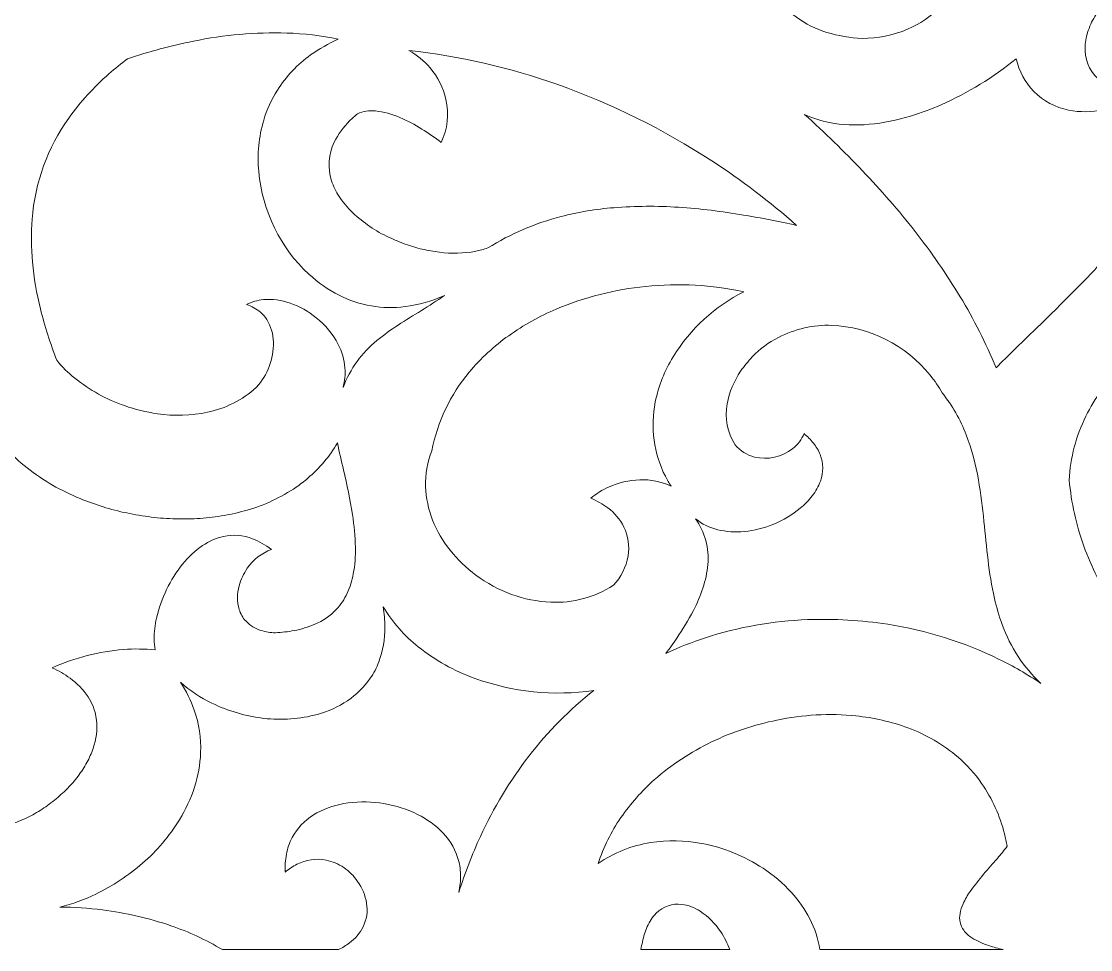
# Model space of a CAD drawing. Header units: millimetres. Extents: x -1200 to 1200, y -590 to 590.
# Drawn here: x -14 to 554, y -590 to -97 of the extents above; entities that cross this region are included whole.
import ezdxf

# ---------------------------------------------------------------- set-up
doc = ezdxf.new("R2010")
doc.units = ezdxf.units.MM
doc.header["$MEASUREMENT"] = 0
doc.layers.add('Layer 1', color=7, linetype='Continuous')

msp = doc.modelspace()

# ---------------------------------------------------------------- linework, layer by layer
at = {"layer": 'Layer 1', "color": 250, "lineweight": 20}
for points, knots in [([(414.0889, -102.3443), (402.4146, -98.8182), (392.1834, -91.2871), (385.0212, -80.954), (381.7243, -76.1969), (379.0723, -70.9772), (377.143, -65.4487), (375.1406, -59.7106), (373.7137, -53.766), (372.8863, -47.7147), (372.0215, -41.3893), (371.7282, -34.9906), (372.0104, -28.6069), (372.598, -15.3147), (375.1037, -2.1904), (379.4389, 10.3077), (382.0851, 18.6308), (385.7048, 26.5765), (390.2123, 33.9582), (392.8823, 38.3308), (395.8245, 42.5127), (399.0187, 46.4758), (404.4563, 53.2222), (410.8979, 58.9971), (418.0889, 63.5728), (421.8713, 65.9796), (425.9132, 67.904), (430.1273, 69.3047), (439.0599, 72.3157), (448.5922, 72.7942), (457.7565, 70.6941), (462.1304, 69.4286), (466.2865, 67.4374), (470.0668, 64.7965), (480.1895, 57.7265), (487.3978, 46.8705), (490.2377, 34.4295), (491.3393, 29.6023), (491.4688, 24.5834), (490.618, 19.7001), (489.3929, 12.6627), (485.0027, 6.6828), (478.8478, 3.6589), (476.6856, 2.5971), (474.3959, 1.8497), (472.0425, 1.4376), (469.2584, 0.9499), (466.4335, 0.7632), (463.6134, 0.8807), (460.2098, 1.0226), (456.8238, 1.4756), (453.4946, 2.2344), (449.4733, 3.1513), (445.5078, 4.3235), (441.6207, 5.7446), (440.1796, 3.7332), (439.0108, 1.521), (438.1478, -0.8295), (436.7356, -4.6756), (436.4763, -8.883), (437.4059, -12.8889), (438.1167, -15.9529), (439.3499, -18.8544), (441.0464, -21.4536), (442.6648, -23.9326), (444.567, -26.1914), (446.7107, -28.1795), (454.8315, -35.7093), (465.2523, -39.8953), (476.0698, -39.9675), (479.4773, -39.9905), (482.8661, -39.4483), (486.1134, -38.3604), (487.404, -42.7439), (488.209, -47.2711), (488.5123, -51.8494), (488.8164, -56.4397), (488.447, -61.0532), (487.4174, -65.5249), (485.3499, -74.506), (480.8305, -82.6575), (474.4227, -88.9688), (469.3407, -93.9736), (463.4224, -97.9472), (456.9704, -100.687), (449.2888, -103.949), (441.0731, -105.598), (432.7911, -105.541), (426.4594, -105.2581), (420.1806, -104.1848), (414.0889, -102.3443)], [0, 0, 0, 0, 0.03333333, 0.03333333, 0.03333333, 0.06666667, 0.06666667, 0.06666667, 0.1, 0.1, 0.1, 0.13333333, 0.13333333, 0.13333333, 0.16666667, 0.16666667, 0.16666667, 0.2, 0.2, 0.2, 0.23333333, 0.23333333, 0.23333333, 0.26666667, 0.26666667, 0.26666667, 0.3, 0.3, 0.3, 0.33333333, 0.33333333, 0.33333333, 0.36666667, 0.36666667, 0.36666667, 0.4, 0.4, 0.4, 0.43333333, 0.43333333, 0.43333333, 0.46666667, 0.46666667, 0.46666667, 0.5, 0.5, 0.5, 0.53333333, 0.53333333, 0.53333333, 0.56666667, 0.56666667, 0.56666667, 0.6, 0.6, 0.6, 0.63333333, 0.63333333, 0.63333333, 0.66666667, 0.66666667, 0.66666667, 0.7, 0.7, 0.7, 0.73333333, 0.73333333, 0.73333333, 0.76666667, 0.76666667, 0.76666667, 0.8, 0.8, 0.8, 0.83333333, 0.83333333, 0.83333333, 0.86666667, 0.86666667, 0.86666667, 0.9, 0.9, 0.9, 0.93333333, 0.93333333, 0.93333333, 0.96666667, 0.96666667, 0.96666667, 1, 1, 1, 1]), ([(433.0469, -175.9253), (423.1263, -165.5722), (412.86, -155.5951), (402.2658, -146.0114), (406.4802, -147.9721), (410.8988, -149.4008), (415.4316, -150.2682), (422.4312, -151.6077), (429.5703, -151.9292), (436.6529, -151.2232), (444.0987, -150.4811), (451.4617, -149.0132), (458.65, -146.8374), (464.1755, -145.1649), (469.602, -143.1504), (474.9022, -140.8037), (489.1589, -134.4917), (502.5803, -126.2713), (514.8403, -116.3407), (516.2734, -122.97), (519.5066, -129.0128), (524.1492, -133.7351), (529.2759, -138.8577), (535.6922, -142.3136), (542.6361, -143.6897), (554.8751, -146.1143), (567.515, -143.1926), (577.6619, -135.5858), (574.1083, -134.9764), (570.6195, -134.0021), (567.2461, -132.677), (563.8507, -131.3434), (560.7259, -129.3407), (558.0398, -126.7779), (553.5142, -122.4606), (551.0962, -116.2039), (551.4679, -109.7836), (551.6357, -106.8893), (552.1984, -104.0349), (553.1378, -101.3095), (554.1564, -98.3544), (555.5341, -95.5501), (557.2356, -92.9676), (562.572, -84.8666), (570.2042, -78.7445), (579.0348, -75.4768), (583.2651, -73.9117), (587.7153, -73.1029), (592.1989, -73.0842), (602.396, -72.0668), (612.429, -76.3693), (619.0605, -84.5938), (622.6436, -89.0395), (625.1757, -94.3199), (626.4475, -99.9962), (625.7744, -109.142), (624.1934, -118.1899), (621.7311, -126.9888), (619.2708, -135.7801), (616.089, -144.3308), (612.2229, -152.5414), (608.3105, -160.8512), (603.8381, -168.8563), (598.8413, -176.4936), (593.7217, -184.3189), (588.2483, -191.8816), (582.441, -199.1544), (576.5125, -206.5793), (570.3256, -213.7718), (563.8937, -220.716), (557.4028, -227.7238), (550.7938, -234.6097), (544.0704, -241.3697), (537.3904, -248.0864), (530.647, -254.733), (523.8415, -261.3084), (517.2032, -267.7223), (510.6154, -274.194), (504.079, -280.7229), (498.6772, -267.5973), (492.2892, -254.9495), (484.9737, -242.8968), (477.6633, -230.8527), (469.673, -219.2839), (461.0439, -208.2508), (452.2336, -196.9858), (442.8899, -186.1976), (433.0469, -175.9253)], [0, 0, 0, 0, 0.03448276, 0.03448276, 0.03448276, 0.06896552, 0.06896552, 0.06896552, 0.10344828, 0.10344828, 0.10344828, 0.13793103, 0.13793103, 0.13793103, 0.17241379, 0.17241379, 0.17241379, 0.20689655, 0.20689655, 0.20689655, 0.24137931, 0.24137931, 0.24137931, 0.27586207, 0.27586207, 0.27586207, 0.31034483, 0.31034483, 0.31034483, 0.34482759, 0.34482759, 0.34482759, 0.37931034, 0.37931034, 0.37931034, 0.4137931, 0.4137931, 0.4137931, 0.44827586, 0.44827586, 0.44827586, 0.48275862, 0.48275862, 0.48275862, 0.51724138, 0.51724138, 0.51724138, 0.55172414, 0.55172414, 0.55172414, 0.5862069, 0.5862069, 0.5862069, 0.62068966, 0.62068966, 0.62068966, 0.65517241, 0.65517241, 0.65517241, 0.68965517, 0.68965517, 0.68965517, 0.72413793, 0.72413793, 0.72413793, 0.75862069, 0.75862069, 0.75862069, 0.79310345, 0.79310345, 0.79310345, 0.82758621, 0.82758621, 0.82758621, 0.86206897, 0.86206897, 0.86206897, 0.89655172, 0.89655172, 0.89655172, 0.93103448, 0.93103448, 0.93103448, 0.96551724, 0.96551724, 0.96551724, 1, 1, 1, 1]), ([(32.1157, -124.4289), (35.3378, -121.6116), (38.6522, -118.9141), (42.0534, -116.3407), (53.5674, -112.5334), (65.2753, -109.4154), (77.1235, -107.0008), (93.4618, -103.6711), (110.0921, -102.2247), (126.7275, -102.6857), (135.9347, -102.9409), (145.1031, -104.0215), (154.1364, -105.9159), (149.0053, -108.2372), (144.094, -111.0662), (139.4701, -114.3647), (132.4774, -119.3532), (126.46, -125.7165), (121.7522, -133.103), (118.61, -138.0325), (116.1652, -143.4193), (114.4961, -149.0909), (111.9051, -157.8966), (111.0079, -167.1619), (111.8596, -176.3371), (113.8196, -197.4386), (123.3568, -216.9713), (138.5188, -230.9128), (143.3913, -235.3942), (148.8175, -239.1628), (154.6476, -242.1141), (165.5405, -247.6278), (177.7143, -249.7296), (189.7074, -248.1635), (196.9013, -247.2244), (203.9373, -245.2312), (210.6081, -242.2423), (206.6049, -245.0461), (202.521, -247.7195), (198.3618, -250.2587), (194.2035, -252.7973), (190.0732, -255.3868), (185.972, -258.0264), (182.096, -260.5209), (178.3497, -263.2331), (174.7498, -266.151), (166.7363, -272.6467), (160.5052, -281.2771), (156.7051, -291.1487), (157.6391, -287.7645), (157.9762, -284.2274), (157.6985, -280.7152), (157.3531, -276.3451), (156.1347, -272.0993), (154.1236, -268.2599), (151.2199, -262.7159), (147.2464, -257.8713), (142.4604, -254.0414), (138.2606, -250.6806), (133.5692, -248.06), (128.5719, -246.2843), (124.0082, -244.6626), (119.1765, -244.0381), (114.3762, -244.4503), (111.2466, -244.7191), (108.1905, -245.5986), (105.3659, -247.0438), (108.0393, -247.9238), (110.5372, -249.3096), (112.7388, -251.1338), (114.0506, -252.221), (115.1872, -253.5232), (116.1059, -254.9913), (118.3498, -258.577), (119.5833, -262.7568), (119.666, -267.0509), (119.8386, -275.9809), (116.5933, -284.6011), (110.6614, -290.9824), (110.6614, -290.9824), (110.5034, -291.1487), (110.5034, -291.1487), (106.8427, -294.4916), (102.7702, -297.2962), (98.395, -299.4879), (94.0236, -301.6778), (89.4155, -303.2959), (84.6712, -304.3071), (75.8628, -306.1846), (66.8176, -306.4628), (57.9203, -305.1305), (51.9743, -304.2402), (46.1158, -302.7972), (40.4113, -300.8183), (30.8862, -297.514), (21.9556, -292.5567), (13.9822, -286.149), (10.4986, -283.3493), (7.2913, -280.1888), (4.4074, -276.7136), (0.9957, -267.7987), (-1.8922, -258.6723), (-4.241, -249.384), (-6.3092, -241.2034), (-7.7362, -232.859), (-8.5079, -224.4324), (-9.1995, -216.8779), (-9.256, -209.2751), (-8.6767, -201.7102), (-7.1834, -182.1964), (-0.4339, -163.5484), (10.7798, -147.938), (17.0115, -139.2636), (24.1698, -131.3766), (32.1157, -124.4289)], [0, 0, 0, 0, 0.02631579, 0.02631579, 0.02631579, 0.05263158, 0.05263158, 0.05263158, 0.07894737, 0.07894737, 0.07894737, 0.10526316, 0.10526316, 0.10526316, 0.13157895, 0.13157895, 0.13157895, 0.15789474, 0.15789474, 0.15789474, 0.18421053, 0.18421053, 0.18421053, 0.21052632, 0.21052632, 0.21052632, 0.23684211, 0.23684211, 0.23684211, 0.26315789, 0.26315789, 0.26315789, 0.28947368, 0.28947368, 0.28947368, 0.31578947, 0.31578947, 0.31578947, 0.34210526, 0.34210526, 0.34210526, 0.36842105, 0.36842105, 0.36842105, 0.39473684, 0.39473684, 0.39473684, 0.42105263, 0.42105263, 0.42105263, 0.44736842, 0.44736842, 0.44736842, 0.47368421, 0.47368421, 0.47368421, 0.5, 0.5, 0.5, 0.52631579, 0.52631579, 0.52631579, 0.55263158, 0.55263158, 0.55263158, 0.57894737, 0.57894737, 0.57894737, 0.60526316, 0.60526316, 0.60526316, 0.63157895, 0.63157895, 0.63157895, 0.65789474, 0.65789474, 0.65789474, 0.68421053, 0.68421053, 0.68421053, 0.71052632, 0.71052632, 0.71052632, 0.73684211, 0.73684211, 0.73684211, 0.76315789, 0.76315789, 0.76315789, 0.78947368, 0.78947368, 0.78947368, 0.81578947, 0.81578947, 0.81578947, 0.84210526, 0.84210526, 0.84210526, 0.86842105, 0.86842105, 0.86842105, 0.89473684, 0.89473684, 0.89473684, 0.92105263, 0.92105263, 0.92105263, 0.94736842, 0.94736842, 0.94736842, 0.97368421, 0.97368421, 0.97368421, 1, 1, 1, 1]), ([(397.988, -204.9483), (388.5933, -202.9044), (379.1586, -201.0723), (369.6896, -199.453), (358.2579, -197.4983), (346.744, -196.1287), (335.1865, -195.349), (323.7342, -194.5764), (312.2463, -194.646), (300.8033, -195.5571), (291.31, -196.3131), (281.8949, -197.9005), (272.6519, -200.3036), (265.8232, -202.079), (259.1222, -204.3573), (252.5966, -207.1225), (246.0693, -209.8885), (239.756, -213.1826), (233.7117, -216.9762), (231.6075, -217.7273), (229.4526, -218.312), (227.2657, -218.7251), (220.8916, -219.9289), (214.3794, -220.1085), (207.9542, -219.2584), (204.8919, -218.853), (201.8476, -218.307), (198.8304, -217.6215), (195.7784, -216.9283), (192.7697, -216.0363), (189.8224, -214.951), (186.8907, -213.8715), (184.0013, -212.6686), (181.1614, -211.3453), (174.0947, -208.0531), (167.5601, -203.6122), (161.7987, -198.1878), (159.0771, -195.6254), (156.6597, -192.7241), (154.6006, -189.5488), (152.9301, -186.9733), (151.5881, -184.177), (150.6089, -181.2331), (148.3615, -174.4766), (148.8873, -167.0338), (152.0559, -160.7002), (154.1622, -156.4906), (156.9205, -152.6786), (160.215, -149.4232), (161.5622, -148.0921), (162.9606, -146.8194), (164.4065, -145.6087), (167.4008, -144.2993), (170.6579, -143.7917), (173.8838, -144.1307), (178.3825, -144.6038), (182.7927, -145.7662), (186.9729, -147.5802), (190.9918, -149.3242), (194.8837, -151.3783), (198.6161, -153.7251), (202.1394, -155.9405), (205.5704, -158.3157), (208.8989, -160.8435), (212.2968, -153.7878), (213.193, -145.6912), (211.4238, -138.0021), (209.9901, -131.7699), (207.1146, -126.0117), (203.0504, -121.2383), (199.8386, -117.4657), (196.0259, -114.3156), (191.7824, -111.9292), (218.7291, -114.8904), (245.2866, -120.9924), (270.9571, -130.1199), (299.6339, -140.3162), (327.1218, -153.9213), (352.8794, -170.6651), (368.6776, -180.935), (383.7541, -192.3936), (397.988, -204.9483)], [0, 0, 0, 0, 0.03703704, 0.03703704, 0.03703704, 0.07407407, 0.07407407, 0.07407407, 0.11111111, 0.11111111, 0.11111111, 0.14814815, 0.14814815, 0.14814815, 0.18518519, 0.18518519, 0.18518519, 0.22222222, 0.22222222, 0.22222222, 0.25925926, 0.25925926, 0.25925926, 0.2962963, 0.2962963, 0.2962963, 0.33333333, 0.33333333, 0.33333333, 0.37037037, 0.37037037, 0.37037037, 0.40740741, 0.40740741, 0.40740741, 0.44444444, 0.44444444, 0.44444444, 0.48148148, 0.48148148, 0.48148148, 0.51851852, 0.51851852, 0.51851852, 0.55555556, 0.55555556, 0.55555556, 0.59259259, 0.59259259, 0.59259259, 0.62962963, 0.62962963, 0.62962963, 0.66666667, 0.66666667, 0.66666667, 0.7037037, 0.7037037, 0.7037037, 0.74074074, 0.74074074, 0.74074074, 0.77777778, 0.77777778, 0.77777778, 0.81481481, 0.81481481, 0.81481481, 0.85185185, 0.85185185, 0.85185185, 0.88888889, 0.88888889, 0.88888889, 0.92592593, 0.92592593, 0.92592593, 0.96296296, 0.96296296, 0.96296296, 1, 1, 1, 1]), ([(223.8128, -283.0328), (230.0119, -275.6496), (237.0742, -269.1206), (244.8282, -263.6041), (252.7552, -257.9645), (261.2369, -253.239), (270.1233, -249.5109), (285.3453, -243.1245), (301.3584, -239.0575), (317.6702, -237.4334), (326.4566, -236.5588), (335.2918, -236.3402), (344.1073, -236.7794), (352.7654, -237.2107), (361.3783, -238.3729), (369.8601, -240.2544), (354.5448, -247.8945), (341.5508, -259.8603), (332.319, -274.8314), (327.7982, -282.1624), (324.5827, -290.2963), (322.8286, -298.8412), (320.0715, -312.2771), (321.9752, -326.3005), (328.2024, -338.38), (329.137, -340.1933), (330.1529, -341.9586), (331.2468, -343.6701), (326.01, -341.2067), (320.3129, -340.0293), (314.5809, -340.2269), (308.8737, -340.4238), (303.2521, -341.7313), (297.997, -344.0853), (294.5754, -345.6178), (291.3699, -347.6363), (288.4684, -350.0855), (291.7012, -351.3632), (294.7697, -353.0633), (297.601, -355.1452), (301.1703, -357.7698), (304.0803, -361.2725), (306.0777, -365.347), (308.3899, -370.0632), (309.1767, -375.4493), (308.3196, -380.6801), (307.3462, -386.6197), (304.6327, -392.093), (300.563, -396.3294), (290.544, -402.7271), (278.9441, -405.8548), (267.2395, -405.3185), (252.9171, -404.6621), (239.0721, -399.6588), (227.38, -390.9192), (222.3102, -387.1292), (217.7037, -382.6921), (213.6674, -377.7109), (209.7785, -372.9119), (206.6284, -367.4975), (204.3335, -361.6689), (202.0924, -355.9782), (200.8448, -349.9056), (200.6511, -343.748), (200.5008, -337.2996), (201.6048, -330.8849), (203.8933, -324.9022), (206.9602, -309.3595), (213.8297, -294.9235), (223.8128, -283.0328)], [0, 0, 0, 0, 0.04347826, 0.04347826, 0.04347826, 0.08695652, 0.08695652, 0.08695652, 0.13043478, 0.13043478, 0.13043478, 0.17391304, 0.17391304, 0.17391304, 0.2173913, 0.2173913, 0.2173913, 0.26086957, 0.26086957, 0.26086957, 0.30434783, 0.30434783, 0.30434783, 0.34782609, 0.34782609, 0.34782609, 0.39130435, 0.39130435, 0.39130435, 0.43478261, 0.43478261, 0.43478261, 0.47826087, 0.47826087, 0.47826087, 0.52173913, 0.52173913, 0.52173913, 0.56521739, 0.56521739, 0.56521739, 0.60869565, 0.60869565, 0.60869565, 0.65217391, 0.65217391, 0.65217391, 0.69565217, 0.69565217, 0.69565217, 0.73913043, 0.73913043, 0.73913043, 0.7826087, 0.7826087, 0.7826087, 0.82608696, 0.82608696, 0.82608696, 0.86956522, 0.86956522, 0.86956522, 0.91304348, 0.91304348, 0.91304348, 0.95652174, 0.95652174, 0.95652174, 1, 1, 1, 1]), ([(328.4846, -432.5284), (330.4331, -429.8906), (332.3355, -427.2154), (334.191, -424.5042), (337.4301, -419.7714), (340.3987, -414.8386), (343.08, -409.7332), (345.0882, -405.9096), (346.7845, -401.9127), (348.1505, -397.7866), (349.4855, -393.7534), (350.3559, -389.5648), (350.7423, -385.3127), (351.5321, -376.6154), (349.2079, -367.9144), (344.2253, -360.9303), (347.6936, -363.7606), (351.7111, -365.7551), (355.9911, -366.7704), (360.6245, -367.8697), (365.3952, -368.1911), (370.1239, -367.7225), (380.9812, -366.6458), (391.3312, -362.3414), (399.9573, -355.3118), (402.3137, -353.3917), (404.452, -351.1906), (406.3287, -348.7534), (408.135, -346.408), (409.5925, -343.786), (410.6502, -340.9788), (412.365, -336.4265), (412.3169, -331.3434), (410.5136, -326.8292), (409.622, -324.5959), (408.4012, -322.5242), (406.8968, -320.6917), (405.3984, -318.8662), (403.7399, -317.1935), (401.9434, -315.6963), (400.6458, -318.8386), (398.5908, -321.5666), (395.9814, -323.6123), (390.1317, -328.1996), (382.6695, -329.8433), (375.5642, -328.115), (371.549, -327.1379), (367.9294, -324.8575), (365.2111, -321.5944), (361.1345, -315.2099), (359.6403, -307.384), (361.0519, -299.8345), (362.2227, -293.5761), (364.6698, -287.6631), (368.2243, -282.4995), (370.0878, -279.7929), (372.1522, -277.2471), (374.3986, -274.8853), (378.4415, -270.6346), (383.141, -267.1424), (388.2982, -264.5558), (397.1271, -259.9542), (406.9007, -257.7444), (416.7442, -258.1217), (436.9356, -258.894), (455.8874, -268.5086), (469.0614, -284.6484), (471.4466, -287.5712), (473.5675, -290.7216), (475.3971, -294.0593), (480.7948, -300.7298), (485.1331, -308.2727), (488.2474, -316.4009), (491.1981, -324.1034), (493.3644, -332.1121), (494.7113, -340.296), (495.9148, -347.6085), (496.8907, -354.96), (497.6372, -362.3397), (498.3312, -369.198), (499.0621, -376.0519), (499.8301, -382.9014), (500.5987, -389.7563), (501.7442, -396.5592), (503.2607, -403.2743), (504.3333, -408.0241), (505.7033, -412.6944), (507.3617, -417.2535), (511.7202, -429.2347), (518.754, -439.9403), (527.8649, -448.4547), (520.6788, -443.6193), (513.1883, -439.3035), (505.4466, -435.538), (486.7306, -426.4349), (466.8645, -420.2107), (446.4683, -417.0617), (432.3426, -414.8806), (418.056, -414.0519), (403.7885, -414.5864), (385.3631, -415.2768), (367.0994, -418.5167), (349.4758, -424.2223), (342.3248, -426.5375), (335.3141, -429.3114), (328.4846, -432.5284)], [0, 0, 0, 0, 0.02857143, 0.02857143, 0.02857143, 0.05714286, 0.05714286, 0.05714286, 0.08571429, 0.08571429, 0.08571429, 0.11428571, 0.11428571, 0.11428571, 0.14285714, 0.14285714, 0.14285714, 0.17142857, 0.17142857, 0.17142857, 0.2, 0.2, 0.2, 0.22857143, 0.22857143, 0.22857143, 0.25714286, 0.25714286, 0.25714286, 0.28571429, 0.28571429, 0.28571429, 0.31428571, 0.31428571, 0.31428571, 0.34285714, 0.34285714, 0.34285714, 0.37142857, 0.37142857, 0.37142857, 0.4, 0.4, 0.4, 0.42857143, 0.42857143, 0.42857143, 0.45714286, 0.45714286, 0.45714286, 0.48571429, 0.48571429, 0.48571429, 0.51428571, 0.51428571, 0.51428571, 0.54285714, 0.54285714, 0.54285714, 0.57142857, 0.57142857, 0.57142857, 0.6, 0.6, 0.6, 0.62857143, 0.62857143, 0.62857143, 0.65714286, 0.65714286, 0.65714286, 0.68571429, 0.68571429, 0.68571429, 0.71428571, 0.71428571, 0.71428571, 0.74285714, 0.74285714, 0.74285714, 0.77142857, 0.77142857, 0.77142857, 0.8, 0.8, 0.8, 0.82857143, 0.82857143, 0.82857143, 0.85714286, 0.85714286, 0.85714286, 0.88571429, 0.88571429, 0.88571429, 0.91428571, 0.91428571, 0.91428571, 0.94285714, 0.94285714, 0.94285714, 0.97142857, 0.97142857, 0.97142857, 1, 1, 1, 1]), ([(649.0137, -477.983), (638.0261, -472.0984), (627.3992, -465.4906), (617.1988, -458.2009), (607.341, -451.156), (598.0312, -443.2921), (589.3608, -434.687), (580.9938, -426.3827), (573.4433, -417.2072), (566.8272, -407.3039), (560.2389, -397.4418), (554.8511, -386.7446), (550.7923, -375.4684), (546.7318, -364.1876), (544.1056, -352.3869), (542.9827, -340.3802), (543.5962, -328.5256), (546.6148, -316.9425), (551.8311, -306.4191), (554.2561, -301.5275), (557.1069, -296.8825), (560.3461, -292.5456), (567.5802, -282.8593), (576.9419, -275.1645), (587.6184, -270.126), (592.9411, -267.6143), (598.566, -265.8801), (604.334, -264.9716), (613.1294, -263.5863), (622.0931, -263.8894), (630.7864, -265.8648), (634.9753, -266.8168), (639.0966, -268.0762), (643.1189, -269.6332), (645.9109, -272.721), (647.7907, -276.6003), (648.5283, -280.7937), (649.6269, -287.0365), (648.4406, -293.4904), (645.212, -298.8517), (642.9605, -302.5905), (639.666, -305.5069), (635.783, -307.2006), (633.6568, -308.1278), (631.4136, -308.7249), (629.1246, -308.9734), (629.0385, -312.7752), (630.3143, -316.4691), (632.7007, -319.3223), (636.4356, -323.7873), (641.8399, -326.2961), (647.4878, -326.1826), (646.856, -331.6414), (647.2229, -337.1751), (648.5693, -342.4883), (651.0385, -352.2306), (655.632, -361.2269), (661.9884, -368.7659), (665.4181, -372.8337), (669.2547, -376.4979), (673.4329, -379.6957), (677.5647, -382.858), (682.089, -385.405), (686.8809, -387.2657), (691.5923, -389.0951), (696.5374, -390.1649), (701.5518, -390.4391), (704.0745, -390.5769), (706.6037, -390.4476), (709.1017, -390.053), (711.6673, -389.6477), (714.1963, -389.0211), (716.6644, -388.179), (722.0657, -386.2716), (727.0765, -383.3108), (731.4373, -379.449), (733.3799, -377.3181), (734.9509, -374.8445), (736.0796, -372.1398), (737.5056, -368.7221), (738.4313, -365.0973), (738.8257, -361.3872), (739.3755, -356.2137), (739.244, -350.9863), (738.4346, -345.8509), (738.1733, -346.2067), (737.8985, -346.5512), (737.611, -346.8838), (734.1879, -350.8438), (729.7378, -353.6635), (724.8134, -354.9945), (722.9785, -355.4903), (721.114, -355.8562), (719.2328, -356.0898), (717.3424, -356.3244), (715.4335, -356.3485), (713.5384, -356.1614), (711.6636, -355.9764), (709.8036, -355.6487), (707.9737, -355.1811), (704.3772, -354.2624), (701.0329, -352.4705), (698.209, -349.9506), (696.2307, -346.5965), (694.761, -342.9365), (693.8533, -339.1051), (692.5441, -333.5782), (693.125, -327.7387), (695.4908, -322.6165), (697.3202, -318.6569), (699.9396, -315.158), (703.1681, -312.3609), (706.6255, -309.3652), (710.5012, -306.9476), (714.6567, -305.1939), (723.8968, -301.2938), (734.0599, -300.4937), (743.7484, -302.9003), (752.8492, -305.1603), (760.707, -311.1932), (765.5416, -319.6253), (772.387, -337.4526), (780.2634, -354.8186), (789.1285, -371.6292), (798.0727, -388.5895), (808.1799, -404.8362), (819.3726, -420.2437), (830.8834, -436.0889), (843.598, -450.9174), (857.3947, -464.5867), (871.1951, -478.2596), (886.1034, -490.6304), (901.9538, -501.5607), (890.7187, -500.1934), (879.4271, -499.4177), (868.1186, -499.2361), (829.8057, -498.6214), (791.6521, -504.3821), (755.0462, -516.3122), (734.2922, -511.7329), (713.8491, -505.697), (693.8587, -498.2466), (678.5091, -492.5259), (663.5279, -485.7563), (649.0137, -477.983)], [0, 0, 0, 0, 0.02083333, 0.02083333, 0.02083333, 0.04166667, 0.04166667, 0.04166667, 0.0625, 0.0625, 0.0625, 0.08333333, 0.08333333, 0.08333333, 0.10416667, 0.10416667, 0.10416667, 0.125, 0.125, 0.125, 0.14583333, 0.14583333, 0.14583333, 0.16666667, 0.16666667, 0.16666667, 0.1875, 0.1875, 0.1875, 0.20833333, 0.20833333, 0.20833333, 0.22916667, 0.22916667, 0.22916667, 0.25, 0.25, 0.25, 0.27083333, 0.27083333, 0.27083333, 0.29166667, 0.29166667, 0.29166667, 0.3125, 0.3125, 0.3125, 0.33333333, 0.33333333, 0.33333333, 0.35416667, 0.35416667, 0.35416667, 0.375, 0.375, 0.375, 0.39583333, 0.39583333, 0.39583333, 0.41666667, 0.41666667, 0.41666667, 0.4375, 0.4375, 0.4375, 0.45833333, 0.45833333, 0.45833333, 0.47916667, 0.47916667, 0.47916667, 0.5, 0.5, 0.5, 0.52083333, 0.52083333, 0.52083333, 0.54166667, 0.54166667, 0.54166667, 0.5625, 0.5625, 0.5625, 0.58333333, 0.58333333, 0.58333333, 0.60416667, 0.60416667, 0.60416667, 0.625, 0.625, 0.625, 0.64583333, 0.64583333, 0.64583333, 0.66666667, 0.66666667, 0.66666667, 0.6875, 0.6875, 0.6875, 0.70833333, 0.70833333, 0.70833333, 0.72916667, 0.72916667, 0.72916667, 0.75, 0.75, 0.75, 0.77083333, 0.77083333, 0.77083333, 0.79166667, 0.79166667, 0.79166667, 0.8125, 0.8125, 0.8125, 0.83333333, 0.83333333, 0.83333333, 0.85416667, 0.85416667, 0.85416667, 0.875, 0.875, 0.875, 0.89583333, 0.89583333, 0.89583333, 0.91666667, 0.91666667, 0.91666667, 0.9375, 0.9375, 0.9375, 0.95833333, 0.95833333, 0.95833333, 0.97916667, 0.97916667, 0.97916667, 1, 1, 1, 1]), ([(-175.7351, -303.3536), (-173.3007, -295.3686), (-170.271, -287.5999), (-166.6732, -280.1186), (-168.5601, -285.2852), (-169.8573, -290.6711), (-170.5367, -296.1604), (-171.6205, -304.9163), (-170.8168, -313.8207), (-168.184, -322.2037), (-166.0972, -328.848), (-163.0581, -335.1193), (-159.1734, -340.7963), (-155.052, -346.8197), (-150.2076, -352.2578), (-144.7627, -356.9723), (-130.413, -369.3971), (-113.1493, -377.5356), (-94.7934, -380.5231), (-87.017, -381.7891), (-79.1103, -381.9221), (-71.2995, -380.9177), (-64.8844, -380.0926), (-58.6372, -378.1727), (-52.8072, -375.2341), (-44.4485, -371.0201), (-37.3846, -364.4029), (-32.4374, -356.1483), (-29.6306, -351.4657), (-27.49, -346.3734), (-26.0854, -341.0367), (-24.5098, -335.0496), (-23.5474, -328.9005), (-23.2151, -322.6973), (-19.6028, -326.8102), (-15.6342, -330.5605), (-11.3621, -333.8984), (-2.7078, -340.66), (6.7841, -346.1475), (16.8466, -350.2055), (20.8533, -351.8214), (24.9151, -353.2826), (29.023, -354.5862), (33.1888, -355.9082), (37.4159, -357.0065), (41.6875, -357.8764), (45.9837, -358.7514), (50.3078, -359.4696), (54.6513, -360.0297), (58.9909, -360.5892), (63.3552, -360.913), (67.7263, -360.9999), (72.0603, -361.0859), (76.3964, -360.9996), (80.7244, -360.7409), (84.9928, -360.4859), (89.2443, -359.9736), (93.4572, -359.2068), (97.5897, -358.4546), (101.6873, -357.5016), (105.7363, -356.3512), (114.9655, -353.7288), (123.7544, -349.6103), (131.7832, -344.1451), (133.9282, -342.6849), (135.9937, -341.099), (137.9695, -339.3947), (144.1794, -334.1109), (149.5103, -327.7703), (153.7388, -320.6375), (154.7228, -325.4471), (155.7924, -330.2368), (156.9465, -335.0042), (158.8445, -342.8431), (160.4299, -350.7618), (161.6988, -358.7404), (162.6114, -364.4767), (163.1421, -370.2726), (163.2874, -376.087), (163.4065, -380.8562), (163.0288, -385.6236), (162.1613, -390.3059), (161.5072, -393.8347), (160.4247, -397.2592), (158.94, -400.4966), (157.4506, -403.744), (155.447, -406.6991), (153.0146, -409.2369), (149.7948, -412.5962), (145.9746, -415.2462), (141.7735, -417.0352), (138.1842, -418.5636), (134.4532, -419.6905), (130.6403, -420.3977), (127.3753, -421.0033), (124.0789, -421.3997), (120.7681, -421.5846), (118.1517, -421.4893), (115.5561, -421.0646), (113.0352, -420.3196), (109.9715, -419.4144), (107.1873, -417.6804), (104.9572, -415.2891), (103.3409, -413.5561), (102.1418, -411.4419), (101.4588, -409.1212), (100.262, -405.0565), (100.2402, -400.7109), (101.3949, -396.6326), (102.3423, -393.2873), (103.8145, -390.1338), (105.7512, -387.3011), (108.9354, -382.6434), (113.4143, -379.1478), (118.5706, -377.2935), (115.503, -374.9154), (112.1384, -372.9927), (108.5732, -371.581), (103.6582, -369.635), (98.3155, -369.2062), (93.1777, -370.3467), (89.2034, -371.2289), (85.417, -372.8791), (82.0128, -375.2131), (78.0325, -377.942), (74.4484, -381.2668), (71.3753, -385.0816), (64.6982, -393.3707), (59.9455, -403.1907), (57.5013, -413.7534), (56.6475, -417.4431), (56.2194, -421.2289), (56.2264, -425.0267), (56.23, -426.9406), (56.4221, -428.8493), (56.7998, -430.7214), (51.1973, -430.1088), (45.5528, -430.0284), (39.9365, -430.4813), (26.9022, -431.5329), (14.1096, -434.7909), (2.0591, -440.1297), (5.338, -441.7135), (8.4843, -443.5846), (11.466, -445.7234), (15.1931, -448.3967), (18.4346, -451.7507), (21.0395, -455.6281), (23.1512, -458.7715), (24.5944, -462.3561), (25.2726, -466.1404), (26.1727, -471.1629), (25.8549, -476.3411), (24.3495, -481.2), (23.5528, -483.7714), (22.5717, -486.275), (21.4148, -488.6898), (20.1584, -491.2263), (18.7097, -493.6513), (17.0827, -495.942), (13.6209, -500.8761), (9.5511, -505.3008), (4.979, -509.1014), (2.596, -511.0823), (0.1285, -512.9478), (-2.4157, -514.6921), (-4.99, -516.4571), (-7.6756, -518.0341), (-10.4543, -519.4128), (-13.2271, -520.7885), (-16.0618, -522.0205), (-18.9487, -523.1051), (-25.9862, -525.7487), (-33.4248, -526.9953), (-40.8934, -526.7839), (-42.3607, -526.7423), (-43.8252, -526.6244), (-45.2817, -526.4307), (-55.179, -526.2407), (-65.0369, -525.0883), (-74.7332, -522.9885), (-92.7878, -519.079), (-109.8329, -511.1495), (-124.7403, -499.7286), (-129.0237, -496.4467), (-133.0972, -492.872), (-136.9356, -489.0267), (-146.9695, -478.9747), (-155.5165, -467.4002), (-162.2979, -454.682), (-167.6224, -444.6965), (-172.0013, -434.1854), (-175.373, -423.2969), (-180.0027, -408.3471), (-182.8627, -392.8562), (-183.8904, -377.1682), (-184.3359, -370.3692), (-184.4787, -363.5524), (-184.3184, -356.7392), (-183.8916, -338.6019), (-181.0013, -320.6274), (-175.7351, -303.3536)], [0, 0, 0, 0, 0.01492537, 0.01492537, 0.01492537, 0.02985075, 0.02985075, 0.02985075, 0.04477612, 0.04477612, 0.04477612, 0.05970149, 0.05970149, 0.05970149, 0.07462687, 0.07462687, 0.07462687, 0.08955224, 0.08955224, 0.08955224, 0.10447761, 0.10447761, 0.10447761, 0.11940299, 0.11940299, 0.11940299, 0.13432836, 0.13432836, 0.13432836, 0.14925373, 0.14925373, 0.14925373, 0.1641791, 0.1641791, 0.1641791, 0.17910448, 0.17910448, 0.17910448, 0.19402985, 0.19402985, 0.19402985, 0.20895522, 0.20895522, 0.20895522, 0.2238806, 0.2238806, 0.2238806, 0.23880597, 0.23880597, 0.23880597, 0.25373134, 0.25373134, 0.25373134, 0.26865672, 0.26865672, 0.26865672, 0.28358209, 0.28358209, 0.28358209, 0.29850746, 0.29850746, 0.29850746, 0.31343284, 0.31343284, 0.31343284, 0.32835821, 0.32835821, 0.32835821, 0.34328358, 0.34328358, 0.34328358, 0.35820896, 0.35820896, 0.35820896, 0.37313433, 0.37313433, 0.37313433, 0.3880597, 0.3880597, 0.3880597, 0.40298507, 0.40298507, 0.40298507, 0.41791045, 0.41791045, 0.41791045, 0.43283582, 0.43283582, 0.43283582, 0.44776119, 0.44776119, 0.44776119, 0.46268657, 0.46268657, 0.46268657, 0.47761194, 0.47761194, 0.47761194, 0.49253731, 0.49253731, 0.49253731, 0.50746269, 0.50746269, 0.50746269, 0.52238806, 0.52238806, 0.52238806, 0.53731343, 0.53731343, 0.53731343, 0.55223881, 0.55223881, 0.55223881, 0.56716418, 0.56716418, 0.56716418, 0.58208955, 0.58208955, 0.58208955, 0.59701493, 0.59701493, 0.59701493, 0.6119403, 0.6119403, 0.6119403, 0.62686567, 0.62686567, 0.62686567, 0.64179104, 0.64179104, 0.64179104, 0.65671642, 0.65671642, 0.65671642, 0.67164179, 0.67164179, 0.67164179, 0.68656716, 0.68656716, 0.68656716, 0.70149254, 0.70149254, 0.70149254, 0.71641791, 0.71641791, 0.71641791, 0.73134328, 0.73134328, 0.73134328, 0.74626866, 0.74626866, 0.74626866, 0.76119403, 0.76119403, 0.76119403, 0.7761194, 0.7761194, 0.7761194, 0.79104478, 0.79104478, 0.79104478, 0.80597015, 0.80597015, 0.80597015, 0.82089552, 0.82089552, 0.82089552, 0.8358209, 0.8358209, 0.8358209, 0.85074627, 0.85074627, 0.85074627, 0.86567164, 0.86567164, 0.86567164, 0.88059701, 0.88059701, 0.88059701, 0.89552239, 0.89552239, 0.89552239, 0.91044776, 0.91044776, 0.91044776, 0.92537313, 0.92537313, 0.92537313, 0.94029851, 0.94029851, 0.94029851, 0.95522388, 0.95522388, 0.95522388, 0.97014925, 0.97014925, 0.97014925, 0.98507463, 0.98507463, 0.98507463, 1, 1, 1, 1]), ([(178.986, -418.4996), (178.9485, -414.9193), (178.6505, -411.3478), (178.0946, -407.8154), (183.0496, -416.0042), (189.3567, -423.1877), (196.721, -429.0281), (205.7596, -436.1964), (215.807, -441.824), (226.5026, -445.708), (246.9548, -453.1346), (268.774, -455.3636), (290.1988, -452.2103), (277.287, -462.2903), (265.6423, -474.0502), (255.5379, -487.2155), (245.4415, -500.3706), (236.7992, -514.6892), (229.7746, -529.9019), (225.3335, -539.5196), (221.5016, -549.4349), (218.3033, -559.5857), (218.9702, -556.5196), (219.2806, -553.3803), (219.2277, -550.2353), (219.1748, -547.0817), (218.6439, -543.9583), (217.655, -540.9815), (215.8187, -535.4551), (212.681, -530.5134), (208.5325, -526.6171), (204.3545, -522.6929), (199.5966, -519.5163), (194.4443, -517.2121), (182.6783, -511.9508), (169.7507, -510.2857), (157.1287, -512.4095), (151.421, -513.3697), (145.9289, -515.4162), (140.9177, -518.4507), (136.1986, -521.3087), (132.3017, -525.4546), (129.6363, -530.4548), (128.1623, -533.2204), (127.1273, -536.22), (126.5722, -539.3373), (126.0189, -542.4446), (125.8154, -545.609), (125.9656, -548.7665), (127.8797, -547.1594), (129.958, -545.7814), (132.1614, -544.6585), (136.9884, -542.198), (142.44, -541.4321), (147.7108, -542.4719), (151.0592, -543.1326), (154.2521, -544.4833), (157.105, -546.445), (159.9523, -548.4032), (162.4495, -550.877), (164.4801, -553.7505), (166.9035, -557.1798), (168.5329, -561.1601), (169.2383, -565.3704), (169.9588, -569.6732), (169.2841, -574.1089), (167.3246, -577.9597), (165.608, -581.3325), (163.1686, -584.2388), (160.2017, -586.4468), (158.343, -587.8297), (156.3663, -589.0282), (154.2974, -590.0265), (154.2974, -590.0265), (92.5324, -590.0265), (92.5324, -590.0265), (83.8319, -584.8312), (74.6571, -580.5767), (65.1441, -577.3266), (53.3006, -573.2799), (41.1109, -570.4683), (28.746, -568.9314), (21.2336, -567.9976), (13.6804, -567.4823), (6.1165, -567.3876), (12.6682, -565.7518), (19.0515, -563.4469), (25.1783, -560.5045), (34.1285, -556.2062), (42.5052, -550.6955), (50.0993, -544.1093), (57.706, -537.5122), (64.304, -529.726), (69.6658, -521.0176), (72.999, -515.604), (75.686, -509.78), (77.6672, -503.6741), (79.5919, -497.742), (80.6997, -491.5518), (80.9574, -485.2887), (81.2739, -477.593), (80.1217, -469.9113), (77.5672, -462.6935), (75.7197, -457.4725), (73.2762, -452.5091), (70.2893, -447.9107), (75.3691, -452.3612), (80.9813, -456.0877), (86.9841, -458.9951), (95.7152, -463.2237), (105.0299, -465.9514), (114.5801, -467.0748), (124.1483, -468.2005), (133.8282, -467.4776), (143.1498, -464.9399), (148.7789, -463.4077), (154.1469, -460.9659), (159.0654, -457.6999), (163.7768, -454.5714), (167.8807, -450.531), (171.1616, -445.7897), (173.0327, -443.0853), (174.5702, -440.1425), (175.7376, -437.0302), (177.9494, -431.1324), (179.0528, -424.8405), (178.986, -418.4996)], [0, 0, 0, 0, 0.02380952, 0.02380952, 0.02380952, 0.04761905, 0.04761905, 0.04761905, 0.07142857, 0.07142857, 0.07142857, 0.0952381, 0.0952381, 0.0952381, 0.11904762, 0.11904762, 0.11904762, 0.14285714, 0.14285714, 0.14285714, 0.16666667, 0.16666667, 0.16666667, 0.19047619, 0.19047619, 0.19047619, 0.21428571, 0.21428571, 0.21428571, 0.23809524, 0.23809524, 0.23809524, 0.26190476, 0.26190476, 0.26190476, 0.28571429, 0.28571429, 0.28571429, 0.30952381, 0.30952381, 0.30952381, 0.33333333, 0.33333333, 0.33333333, 0.35714286, 0.35714286, 0.35714286, 0.38095238, 0.38095238, 0.38095238, 0.4047619, 0.4047619, 0.4047619, 0.42857143, 0.42857143, 0.42857143, 0.45238095, 0.45238095, 0.45238095, 0.47619048, 0.47619048, 0.47619048, 0.5, 0.5, 0.5, 0.52380952, 0.52380952, 0.52380952, 0.54761905, 0.54761905, 0.54761905, 0.57142857, 0.57142857, 0.57142857, 0.5952381, 0.5952381, 0.5952381, 0.61904762, 0.61904762, 0.61904762, 0.64285714, 0.64285714, 0.64285714, 0.66666667, 0.66666667, 0.66666667, 0.69047619, 0.69047619, 0.69047619, 0.71428571, 0.71428571, 0.71428571, 0.73809524, 0.73809524, 0.73809524, 0.76190476, 0.76190476, 0.76190476, 0.78571429, 0.78571429, 0.78571429, 0.80952381, 0.80952381, 0.80952381, 0.83333333, 0.83333333, 0.83333333, 0.85714286, 0.85714286, 0.85714286, 0.88095238, 0.88095238, 0.88095238, 0.9047619, 0.9047619, 0.9047619, 0.92857143, 0.92857143, 0.92857143, 0.95238095, 0.95238095, 0.95238095, 0.97619048, 0.97619048, 0.97619048, 1, 1, 1, 1]), ([(410.3377, -590.0265), (409.4645, -584.2945), (407.6623, -578.7652), (405.0083, -573.6777), (402.3625, -568.6062), (399.099, -563.9224), (395.2989, -559.7438), (390.7862, -554.7816), (385.7058, -550.4318), (380.1726, -546.793), (370.1788, -540.2212), (359.0841, -535.7333), (347.4834, -533.5717), (338.4994, -531.8977), (329.3212, -531.7559), (320.2947, -533.1524), (310.3476, -534.6914), (300.8361, -538.4709), (292.4025, -544.2374), (295.2759, -535.5359), (299.3514, -527.3256), (304.4945, -519.8747), (309.6294, -512.4367), (315.6048, -505.6822), (322.286, -499.7627), (326.8389, -495.729), (331.6577, -492.0395), (336.705, -488.7227), (347.0205, -481.9437), (358.1195, -476.5815), (369.7261, -472.7688), (375.5644, -470.8511), (381.4958, -469.2608), (387.4938, -468.005), (401.3374, -465.1063), (415.5123, -464.3519), (429.5626, -465.7648), (438.9858, -466.7124), (448.2694, -468.8452), (457.2118, -472.1163), (466.8908, -475.6568), (475.9139, -480.9471), (483.872, -487.7462), (488.5969, -491.7829), (492.8073, -496.4476), (496.397, -501.6219), (502.0095, -509.7113), (506.1485, -518.8318), (508.6025, -528.5128), (509.1459, -530.6564), (509.6197, -532.8194), (510.0224, -534.9972), (508.3635, -537.2575), (506.6094, -539.4386), (504.7659, -541.5342), (502.3087, -544.3268), (499.8755, -547.1427), (497.4666, -549.9816), (494.9853, -552.9054), (492.6175, -555.9335), (490.3685, -559.0589), (488.8941, -561.108), (487.6229, -563.3103), (486.5747, -565.6325), (485.8248, -567.2941), (485.2698, -569.0452), (484.9217, -570.8482), (484.3199, -573.9672), (485.0346, -577.2053), (486.8826, -579.7229), (488.0868, -581.364), (489.5774, -582.7463), (491.2753, -583.7959), (494.0878, -585.5346), (497.0827, -586.9208), (500.2003, -587.9274), (502.7446, -588.7488), (505.3226, -589.4492), (507.9269, -590.0265), (507.9269, -590.0265), (410.3377, -590.0265), (410.3377, -590.0265)], [0, 0, 0, 0, 0.03703704, 0.03703704, 0.03703704, 0.07407407, 0.07407407, 0.07407407, 0.11111111, 0.11111111, 0.11111111, 0.14814815, 0.14814815, 0.14814815, 0.18518519, 0.18518519, 0.18518519, 0.22222222, 0.22222222, 0.22222222, 0.25925926, 0.25925926, 0.25925926, 0.2962963, 0.2962963, 0.2962963, 0.33333333, 0.33333333, 0.33333333, 0.37037037, 0.37037037, 0.37037037, 0.40740741, 0.40740741, 0.40740741, 0.44444444, 0.44444444, 0.44444444, 0.48148148, 0.48148148, 0.48148148, 0.51851852, 0.51851852, 0.51851852, 0.55555556, 0.55555556, 0.55555556, 0.59259259, 0.59259259, 0.59259259, 0.62962963, 0.62962963, 0.62962963, 0.66666667, 0.66666667, 0.66666667, 0.7037037, 0.7037037, 0.7037037, 0.74074074, 0.74074074, 0.74074074, 0.77777778, 0.77777778, 0.77777778, 0.81481481, 0.81481481, 0.81481481, 0.85185185, 0.85185185, 0.85185185, 0.88888889, 0.88888889, 0.88888889, 0.92592593, 0.92592593, 0.92592593, 0.96296296, 0.96296296, 0.96296296, 1, 1, 1, 1]), ([(315.1941, -590.0265), (315.5972, -587.2114), (316.2181, -584.4353), (317.05, -581.7267), (317.885, -579.0089), (319.0844, -576.4301), (320.6116, -574.0697), (321.4008, -572.8499), (322.3117, -571.7223), (323.3283, -570.7066), (326.9533, -567.0832), (331.9248, -565.3472), (336.8865, -565.9683), (340.3817, -566.4062), (343.7415, -567.6592), (346.7202, -569.6345), (351.0193, -572.4855), (354.7298, -576.2222), (357.6278, -580.6178), (359.5609, -583.5501), (361.1681, -586.7074), (362.4167, -590.0265), (362.4167, -590.0265), (315.1941, -590.0265), (315.1941, -590.0265)], [0, 0, 0, 0, 0.125, 0.125, 0.125, 0.25, 0.25, 0.25, 0.375, 0.375, 0.375, 0.5, 0.5, 0.5, 0.625, 0.625, 0.625, 0.75, 0.75, 0.75, 0.875, 0.875, 0.875, 1, 1, 1, 1])]:
    msp.add_open_spline(points, degree=3, knots=knots, dxfattribs=at)

doc.saveas('drawing.dxf')
